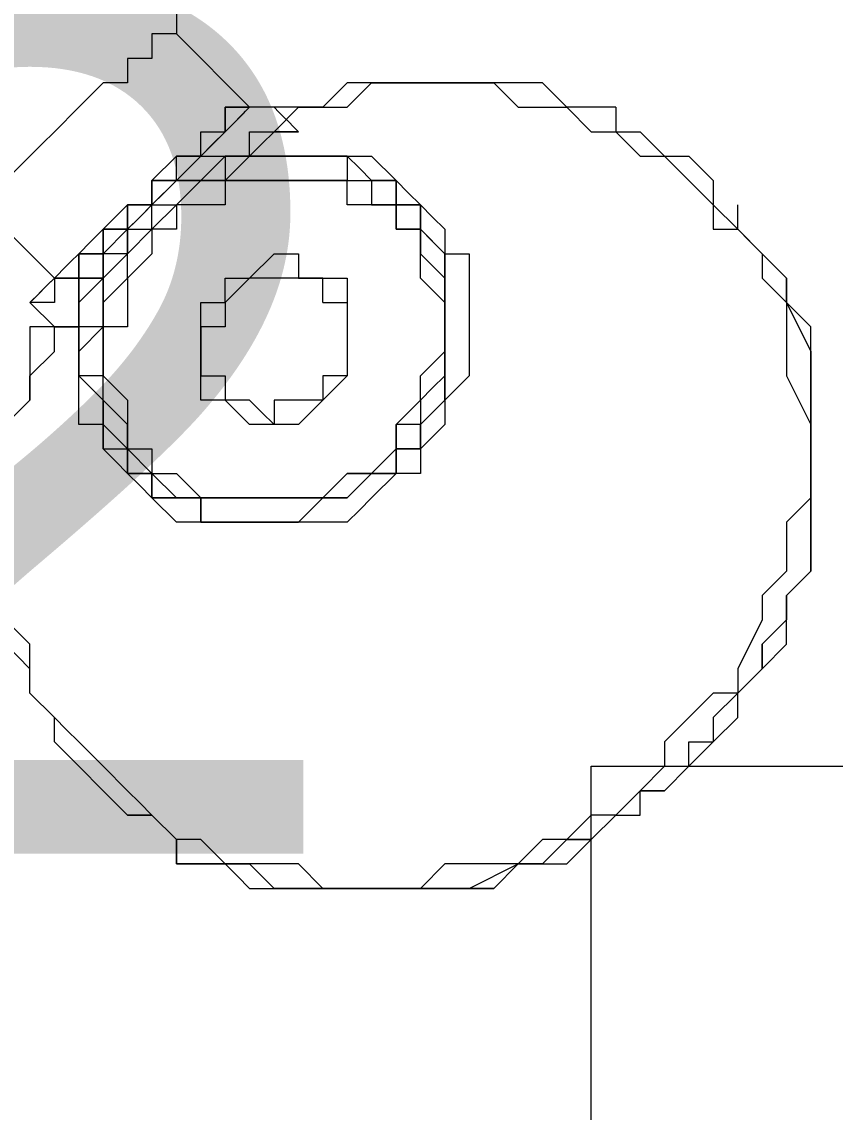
# Model space of a CAD drawing. Header units: millimetres. Extents: x 71769 to 78969, y 7991 to 11789.
# Drawn here: x 74165.11 to 74179.22, y 11259.46 to 11278.37 of the extents above; entities that cross this region are included whole.
import ezdxf

# ---------------------------------------------------------------- set-up
doc = ezdxf.new("R2010")
doc.units = ezdxf.units.MM
doc.header["$LTSCALE"] = 5
doc.header["$MEASUREMENT"] = 0
doc.linetypes.add('AUSGEZOGEN', pattern=[0])
doc.layers.add('204_180704_Marc Cain Einrichtung#Maßlinie 1_100', color=7, linetype='AUSGEZOGEN', lineweight=18)
doc.layers.add('E_BEL', color=1, linetype='CONTINUOUS')
doc.styles.add('ARIAL', font='arial.ttf')

msp = doc.modelspace()

# ---------------------------------------------------------------- linework, layer by layer
at = {"layer": '204_180704_Marc Cain Einrichtung#Maßlinie 1_100', "color": 18, "linetype": 'AUSGEZOGEN', "lineweight": 13, "true_color": 0x000000}
for p, q in [((74169.065, 11276.885), (74167.795, 11278.155)), ((74169.065, 11276.885), (74168.642, 11276.461)), ((74169.065, 11276.885), (74168.642, 11276.461)), ((74169.065, 11276.885), (74169.065, 11276.885)), ((74169.489, 11276.885), (74169.065, 11276.885)), ((74169.065, 11276.885), (74169.065, 11276.885)), ((74169.489, 11276.885), (74169.065, 11276.885)), ((74169.489, 11276.885), (74169.489, 11276.885)), ((74169.489, 11276.885), (74169.489, 11276.885)), ((74168.642, 11276.461), (74168.219, 11276.038)), ((74168.642, 11276.461), (74168.219, 11276.038)), ((74168.642, 11276.461), (74168.642, 11276.461)), ((74168.642, 11276.461), (74168.642, 11276.461)), ((74169.065, 11276.461), (74169.489, 11276.461)), ((74169.065, 11276.038), (74169.065, 11276.461)), ((74169.065, 11276.461), (74169.489, 11276.461)), ((74169.065, 11276.038), (74169.065, 11276.461)), ((74169.489, 11276.461), (74169.912, 11276.461)), ((74169.489, 11276.461), (74169.489, 11276.461)), ((74169.489, 11276.461), (74169.912, 11276.461)), ((74169.489, 11276.461), (74169.489, 11276.461)), ((74169.912, 11276.461), (74169.912, 11276.461)), ((74169.912, 11276.461), (74169.912, 11276.461)), ((74169.912, 11276.461), (74169.912, 11276.461)), ((74168.219, 11276.038), (74167.795, 11275.615)), ((74168.219, 11276.038), (74167.795, 11275.615)), ((74167.795, 11275.615), (74168.219, 11276.038)), ((74167.795, 11275.615), (74168.219, 11276.038)), ((74168.219, 11276.038), (74168.219, 11276.038)), ((74168.219, 11276.038), (74168.219, 11276.038)), ((74168.219, 11276.038), (74168.642, 11276.038)), ((74168.219, 11276.038), (74168.642, 11276.038)), ((74168.642, 11276.038), (74169.065, 11276.038)), ((74168.642, 11276.038), (74169.065, 11276.038)), ((74168.642, 11275.615), (74169.065, 11276.038)), ((74169.065, 11276.038), (74169.489, 11276.038)), ((74169.489, 11276.038), (74169.912, 11276.038)), ((74169.489, 11276.038), (74169.489, 11276.038)), ((74169.912, 11276.038), (74170.335, 11276.038)), ((74170.335, 11276.038), (74170.759, 11276.038)), ((74170.759, 11276.038), (74170.759, 11275.615)), ((74167.372, 11275.615), (74167.795, 11275.615)), ((74167.372, 11275.191), (74167.372, 11275.615)), ((74167.372, 11275.615), (74167.795, 11275.615)), ((74167.372, 11275.191), (74167.372, 11275.615)), ((74167.372, 11275.615), (74167.372, 11275.191)), ((74167.795, 11275.615), (74167.372, 11275.615)), ((74167.372, 11275.615), (74167.372, 11275.191)), ((74167.795, 11275.615), (74167.372, 11275.615)), ((74167.795, 11275.615), (74167.795, 11275.615)), ((74167.795, 11275.191), (74168.219, 11275.615)), ((74167.795, 11275.191), (74168.219, 11275.615)), ((74167.795, 11275.191), (74168.219, 11275.615)), ((74168.219, 11275.615), (74168.642, 11275.615)), ((74168.219, 11275.615), (74168.642, 11275.615)), ((74168.219, 11275.615), (74168.642, 11275.615)), ((74168.219, 11275.615), (74168.219, 11275.615)), ((74168.642, 11275.615), (74168.642, 11275.191)), ((74169.065, 11275.615), (74168.642, 11275.615)), ((74168.642, 11275.615), (74168.642, 11275.191)), ((74169.065, 11275.615), (74168.642, 11275.615)), ((74168.642, 11275.615), (74169.065, 11275.615)), ((74168.642, 11275.615), (74169.065, 11275.615)), ((74169.489, 11275.615), (74169.065, 11275.615)), ((74169.489, 11275.615), (74169.065, 11275.615)), ((74169.065, 11275.615), (74169.489, 11275.615)), ((74169.065, 11275.615), (74169.065, 11275.615)), ((74169.065, 11275.615), (74169.489, 11275.615)), ((74169.065, 11275.615), (74169.065, 11275.615)), ((74169.912, 11275.615), (74169.489, 11275.615)), ((74169.912, 11275.615), (74169.489, 11275.615)), ((74169.489, 11275.615), (74169.912, 11275.615)), ((74169.489, 11275.615), (74169.912, 11275.615)), ((74169.912, 11275.615), (74169.912, 11275.615)), ((74170.335, 11275.615), (74169.912, 11275.615)), ((74169.912, 11275.615), (74169.912, 11275.615)), ((74170.335, 11275.615), (74169.912, 11275.615)), ((74169.912, 11275.615), (74170.335, 11275.615)), ((74169.912, 11275.615), (74170.335, 11275.615)), ((74170.759, 11275.615), (74170.335, 11275.615)), ((74170.759, 11275.615), (74170.335, 11275.615)), ((74170.335, 11275.615), (74170.759, 11275.615)), ((74170.335, 11275.615), (74170.335, 11275.615)), ((74170.335, 11275.615), (74170.759, 11275.615)), ((74170.335, 11275.615), (74170.335, 11275.615)), ((74170.759, 11275.191), (74170.759, 11275.615)), ((74170.759, 11275.191), (74170.759, 11275.615)), ((74170.759, 11275.615), (74171.182, 11275.615)), ((74170.759, 11275.615), (74171.182, 11275.615)), ((74170.759, 11275.615), (74171.182, 11275.615)), ((74171.182, 11275.615), (74171.182, 11275.191)), ((74171.182, 11275.615), (74171.182, 11275.191)), ((74171.182, 11275.615), (74171.605, 11275.615)), ((74171.605, 11275.615), (74171.605, 11275.191)), ((74164.409, 11275.191), (74165.679, 11273.921)), ((74166.949, 11275.191), (74167.372, 11275.191)), ((74166.949, 11274.768), (74166.949, 11275.191)), ((74166.949, 11275.191), (74167.372, 11275.191)), ((74166.949, 11274.768), (74166.949, 11275.191)), ((74166.949, 11275.191), (74166.949, 11274.768)), ((74167.372, 11275.191), (74166.949, 11275.191)), ((74166.949, 11275.191), (74166.949, 11274.768)), ((74167.372, 11275.191), (74166.949, 11275.191)), ((74167.372, 11274.768), (74167.795, 11275.191)), ((74167.372, 11274.768), (74167.795, 11275.191)), ((74167.372, 11275.191), (74167.795, 11275.191)), ((74167.372, 11274.768), (74167.372, 11275.191)), ((74167.795, 11275.191), (74167.795, 11274.768)), ((74168.219, 11275.191), (74167.795, 11275.191)), ((74167.795, 11275.191), (74167.795, 11274.768)), ((74168.219, 11275.191), (74167.795, 11275.191)), ((74167.795, 11275.191), (74167.795, 11275.191)), ((74167.795, 11275.191), (74167.795, 11275.191)), ((74168.642, 11275.191), (74168.219, 11275.191)), ((74168.642, 11275.191), (74168.219, 11275.191)), ((74171.182, 11275.191), (74170.759, 11275.191)), ((74171.182, 11275.191), (74170.759, 11275.191)), ((74171.605, 11275.191), (74171.182, 11275.191)), ((74171.605, 11275.191), (74171.182, 11275.191)), ((74171.182, 11275.191), (74171.605, 11275.191)), ((74171.182, 11275.191), (74171.605, 11275.191)), ((74171.605, 11274.768), (74171.605, 11275.191)), ((74171.605, 11274.768), (74171.605, 11275.191)), ((74171.605, 11275.191), (74171.605, 11274.768)), ((74171.605, 11275.191), (74171.605, 11274.768)), ((74171.605, 11275.191), (74172.029, 11275.191)), ((74172.029, 11275.191), (74172.029, 11274.768)), ((74166.525, 11274.768), (74166.525, 11274.345)), ((74166.949, 11274.768), (74166.525, 11274.768)), ((74166.525, 11274.768), (74166.525, 11274.345)), ((74166.949, 11274.768), (74166.525, 11274.768)), ((74166.525, 11274.345), (74166.949, 11274.768)), ((74166.525, 11274.345), (74166.949, 11274.768)), ((74166.949, 11274.768), (74166.949, 11274.768)), ((74166.949, 11274.345), (74167.372, 11274.768)), ((74166.949, 11274.345), (74167.372, 11274.768)), ((74166.949, 11274.768), (74167.372, 11274.768)), ((74166.949, 11274.345), (74166.949, 11274.768)), ((74167.372, 11274.768), (74167.372, 11274.345)), ((74167.795, 11274.768), (74167.372, 11274.768)), ((74167.372, 11274.768), (74167.372, 11274.345)), ((74167.795, 11274.768), (74167.372, 11274.768)), ((74167.372, 11274.768), (74167.372, 11274.768)), ((74167.372, 11274.768), (74167.372, 11274.768)), ((74172.029, 11274.768), (74171.605, 11274.768)), ((74172.029, 11274.768), (74171.605, 11274.768)), ((74171.605, 11274.768), (74172.029, 11274.768)), ((74171.605, 11274.768), (74172.029, 11274.768)), ((74172.029, 11274.345), (74172.029, 11274.768)), ((74172.029, 11274.345), (74172.029, 11274.768)), ((74172.029, 11274.768), (74172.029, 11274.345)), ((74172.029, 11274.768), (74172.029, 11274.345)), ((74172.029, 11274.768), (74172.452, 11274.345)), ((74166.102, 11274.345), (74166.102, 11273.921)), ((74166.525, 11274.345), (74166.102, 11274.345)), ((74166.102, 11274.345), (74166.102, 11273.921)), ((74166.525, 11274.345), (74166.102, 11274.345)), ((74166.525, 11273.921), (74166.525, 11274.345)), ((74166.525, 11273.921), (74166.525, 11274.345)), ((74166.525, 11273.921), (74166.949, 11274.345)), ((74167.372, 11274.345), (74166.949, 11273.921)), ((74167.372, 11274.345), (74166.949, 11273.921)), ((74166.949, 11273.921), (74166.949, 11274.345)), ((74166.949, 11273.921), (74166.949, 11274.345)), ((74169.065, 11273.921), (74169.489, 11274.345)), ((74169.065, 11273.921), (74169.489, 11274.345)), ((74169.489, 11274.345), (74169.912, 11274.345)), ((74169.489, 11274.345), (74169.489, 11274.345)), ((74169.489, 11274.345), (74169.912, 11274.345)), ((74169.489, 11274.345), (74169.489, 11274.345)), ((74169.912, 11274.345), (74169.912, 11273.921)), ((74169.912, 11274.345), (74169.912, 11273.921)), ((74172.029, 11273.921), (74172.029, 11274.345)), ((74172.029, 11273.921), (74172.029, 11274.345)), ((74172.029, 11274.345), (74172.452, 11273.921)), ((74172.029, 11274.345), (74172.029, 11274.345)), ((74172.029, 11274.345), (74172.452, 11273.921)), ((74172.029, 11274.345), (74172.029, 11274.345)), ((74172.452, 11274.345), (74172.452, 11273.921)), ((74172.452, 11274.345), (74172.452, 11274.345)), ((74165.679, 11273.921), (74165.679, 11273.498)), ((74165.679, 11273.921), (74165.679, 11273.921)), ((74166.102, 11273.921), (74165.679, 11273.921)), ((74165.679, 11273.921), (74165.679, 11273.498)), ((74165.679, 11273.921), (74165.679, 11273.921)), ((74166.102, 11273.921), (74165.679, 11273.921)), ((74166.102, 11273.921), (74166.525, 11273.921)), ((74166.102, 11273.921), (74166.102, 11273.921)), ((74166.102, 11273.498), (74166.102, 11273.921)), ((74166.102, 11273.921), (74166.525, 11273.921)), ((74166.102, 11273.921), (74166.102, 11273.921)), ((74166.102, 11273.498), (74166.102, 11273.921)), ((74166.525, 11273.498), (74166.949, 11273.921)), ((74166.525, 11273.498), (74166.949, 11273.921)), ((74166.525, 11273.921), (74166.525, 11273.921)), ((74166.525, 11273.498), (74166.525, 11273.921)), ((74166.949, 11273.921), (74166.949, 11273.498)), ((74166.949, 11273.921), (74166.949, 11273.921)), ((74166.949, 11273.921), (74166.949, 11273.498)), ((74166.949, 11273.921), (74166.949, 11273.921)), ((74166.949, 11273.921), (74166.949, 11273.921)), ((74166.949, 11273.921), (74166.949, 11273.921)), ((74168.642, 11273.498), (74168.642, 11273.921)), ((74168.642, 11273.921), (74169.065, 11273.921)), ((74168.642, 11273.921), (74168.642, 11273.921)), ((74168.642, 11273.498), (74168.642, 11273.921)), ((74168.642, 11273.921), (74169.065, 11273.921)), ((74168.642, 11273.921), (74168.642, 11273.921)), ((74169.065, 11273.921), (74169.065, 11273.921)), ((74169.065, 11273.921), (74169.065, 11273.921)), ((74169.912, 11273.921), (74170.335, 11273.921)), ((74169.912, 11273.921), (74170.335, 11273.921)), ((74170.335, 11273.921), (74170.759, 11273.921)), ((74170.335, 11273.921), (74170.335, 11273.921)), ((74170.335, 11273.921), (74170.759, 11273.921)), ((74170.335, 11273.921), (74170.335, 11273.921)), ((74170.759, 11273.921), (74170.759, 11273.498)), ((74170.759, 11273.921), (74170.759, 11273.498)), ((74172.029, 11273.921), (74172.029, 11273.921)), ((74172.452, 11273.498), (74172.029, 11273.921)), ((74172.029, 11273.921), (74172.029, 11273.921)), ((74172.452, 11273.498), (74172.029, 11273.921)), ((74172.452, 11273.921), (74172.452, 11273.498)), ((74172.452, 11273.921), (74172.452, 11273.498)), ((74172.452, 11273.921), (74172.452, 11273.498)), ((74165.256, 11273.498), (74165.679, 11273.075)), ((74165.256, 11273.498), (74165.256, 11273.498)), ((74165.256, 11273.498), (74165.256, 11273.498)), ((74165.679, 11273.498), (74165.256, 11273.498)), ((74165.256, 11273.498), (74165.256, 11273.498)), ((74165.679, 11273.498), (74165.256, 11273.498)), ((74165.679, 11273.498), (74165.679, 11273.498)), ((74165.679, 11273.498), (74165.679, 11273.498)), ((74166.102, 11273.498), (74166.102, 11273.498)), ((74166.102, 11273.075), (74166.102, 11273.498)), ((74166.102, 11273.498), (74166.102, 11273.498)), ((74166.102, 11273.075), (74166.102, 11273.498)), ((74166.525, 11273.075), (74166.525, 11273.498)), ((74166.525, 11273.075), (74166.525, 11273.498)), ((74166.525, 11273.075), (74166.525, 11273.498)), ((74166.949, 11273.498), (74166.949, 11273.075)), ((74166.949, 11273.498), (74166.949, 11273.075)), ((74168.219, 11273.498), (74168.642, 11273.498)), ((74168.219, 11273.075), (74168.219, 11273.498)), ((74168.219, 11273.498), (74168.642, 11273.498)), ((74168.219, 11273.075), (74168.219, 11273.498)), ((74170.759, 11273.498), (74170.759, 11273.075)), ((74170.759, 11273.498), (74170.759, 11273.498)), ((74170.759, 11273.498), (74170.759, 11273.075)), ((74170.759, 11273.498), (74170.759, 11273.498)), ((74172.452, 11273.075), (74172.452, 11273.498)), ((74172.452, 11273.075), (74172.452, 11273.498)), ((74172.452, 11273.498), (74172.452, 11273.075)), ((74172.452, 11273.498), (74172.452, 11273.498)), ((74172.452, 11273.498), (74172.452, 11273.075)), ((74172.452, 11273.498), (74172.452, 11273.498)), ((74172.452, 11273.498), (74172.452, 11273.075)), ((74172.452, 11273.498), (74172.452, 11273.498)), ((74165.679, 11273.075), (74165.679, 11273.075)), ((74165.679, 11273.075), (74166.102, 11273.075)), ((74165.679, 11273.075), (74165.679, 11273.075)), ((74165.679, 11273.075), (74166.102, 11273.075)), ((74165.679, 11273.075), (74165.679, 11273.075)), ((74165.679, 11273.075), (74165.679, 11273.075)), ((74166.102, 11272.651), (74166.525, 11273.075)), ((74166.525, 11273.075), (74166.525, 11272.651)), ((74166.949, 11273.075), (74166.525, 11273.075)), ((74166.525, 11273.075), (74166.525, 11272.651)), ((74166.949, 11273.075), (74166.525, 11273.075)), ((74166.525, 11272.651), (74166.525, 11273.075)), ((74166.525, 11272.651), (74166.525, 11273.075)), ((74168.219, 11273.075), (74168.219, 11273.075)), ((74168.219, 11272.651), (74168.219, 11273.075)), ((74168.219, 11273.075), (74168.219, 11273.075)), ((74168.219, 11272.651), (74168.219, 11273.075)), ((74170.759, 11273.075), (74170.759, 11272.651)), ((74170.759, 11273.075), (74170.759, 11273.075)), ((74170.759, 11273.075), (74170.759, 11272.651)), ((74170.759, 11273.075), (74170.759, 11273.075)), ((74172.452, 11273.075), (74172.452, 11273.075)), ((74172.452, 11272.651), (74172.452, 11273.075)), ((74172.452, 11273.075), (74172.452, 11273.075)), ((74172.452, 11272.651), (74172.452, 11273.075)), ((74172.452, 11273.075), (74172.452, 11272.651)), ((74172.452, 11273.075), (74172.452, 11272.651)), ((74172.452, 11273.075), (74172.452, 11272.651)), ((74178.802, 11272.651), (74178.802, 11273.075)), ((74178.802, 11272.651), (74178.802, 11273.075)), ((74166.102, 11272.228), (74166.102, 11272.651)), ((74166.525, 11272.651), (74166.525, 11272.228)), ((74166.525, 11272.651), (74166.525, 11272.228)), ((74166.525, 11272.651), (74166.525, 11272.651)), ((74166.525, 11272.228), (74166.525, 11272.651)), ((74166.525, 11272.651), (74166.525, 11272.651)), ((74166.525, 11272.228), (74166.525, 11272.651)), ((74168.219, 11272.651), (74168.219, 11272.651)), ((74168.219, 11272.228), (74168.219, 11272.651)), ((74168.219, 11272.651), (74168.219, 11272.651)), ((74168.219, 11272.228), (74168.219, 11272.651)), ((74170.759, 11272.651), (74170.759, 11272.228)), ((74170.759, 11272.651), (74170.759, 11272.651)), ((74170.759, 11272.651), (74170.759, 11272.228)), ((74170.759, 11272.651), (74170.759, 11272.651)), ((74172.029, 11272.228), (74172.452, 11272.651)), ((74172.029, 11272.228), (74172.452, 11272.651)), ((74172.452, 11272.651), (74172.452, 11272.651)), ((74172.452, 11272.651), (74172.452, 11272.651)), ((74172.452, 11272.651), (74172.452, 11272.228)), ((74178.802, 11272.228), (74178.802, 11272.651)), ((74178.802, 11272.228), (74178.802, 11272.651)), ((74178.802, 11272.651), (74178.802, 11272.228)), ((74178.802, 11272.651), (74178.802, 11272.228)), ((74166.525, 11272.228), (74166.102, 11272.228)), ((74166.525, 11272.228), (74166.949, 11271.805)), ((74166.525, 11272.228), (74166.949, 11271.805)), ((74166.525, 11271.805), (74166.525, 11272.228)), ((74166.525, 11271.805), (74166.525, 11272.228)), ((74166.525, 11271.805), (74166.525, 11272.228)), ((74168.219, 11272.228), (74168.219, 11272.228)), ((74168.219, 11271.805), (74168.219, 11272.228)), ((74168.219, 11272.228), (74168.219, 11272.228)), ((74168.219, 11271.805), (74168.219, 11272.228)), ((74170.759, 11272.228), (74170.335, 11271.805)), ((74170.759, 11272.228), (74170.335, 11271.805)), ((74170.759, 11272.228), (74170.759, 11272.228)), ((74170.759, 11272.228), (74170.759, 11272.228)), ((74172.029, 11271.805), (74172.029, 11272.228)), ((74172.029, 11271.805), (74172.029, 11272.228)), ((74172.452, 11272.228), (74172.452, 11271.805)), ((74172.452, 11272.228), (74172.452, 11272.228)), ((74178.802, 11271.805), (74178.802, 11272.228)), ((74178.802, 11271.805), (74178.802, 11272.228)), ((74178.802, 11272.228), (74178.802, 11271.805)), ((74178.802, 11272.228), (74178.802, 11271.805)), ((74166.525, 11271.805), (74166.525, 11271.805)), ((74166.949, 11271.382), (74166.525, 11271.805)), ((74166.525, 11271.805), (74166.525, 11271.805)), ((74166.949, 11271.382), (74166.525, 11271.805)), ((74166.525, 11271.382), (74166.525, 11271.805)), ((74166.949, 11271.805), (74166.949, 11271.382)), ((74166.949, 11271.805), (74166.949, 11271.805)), ((74166.949, 11271.805), (74166.949, 11271.382)), ((74166.949, 11271.805), (74166.949, 11271.805)), ((74168.642, 11271.805), (74168.219, 11271.805)), ((74168.642, 11271.805), (74168.219, 11271.805)), ((74168.642, 11271.805), (74168.642, 11271.805)), ((74169.065, 11271.382), (74168.642, 11271.805)), ((74168.642, 11271.805), (74168.642, 11271.805)), ((74169.065, 11271.382), (74168.642, 11271.805)), ((74170.335, 11271.805), (74169.912, 11271.382)), ((74170.335, 11271.805), (74169.912, 11271.382)), ((74170.335, 11271.805), (74170.335, 11271.805)), ((74170.335, 11271.805), (74170.335, 11271.805)), ((74171.605, 11271.382), (74172.029, 11271.805)), ((74171.605, 11271.382), (74172.029, 11271.805)), ((74172.029, 11271.805), (74172.029, 11271.805)), ((74172.029, 11271.805), (74172.029, 11271.805)), ((74172.452, 11271.805), (74172.029, 11271.382)), ((74178.802, 11271.382), (74178.802, 11271.805)), ((74178.802, 11271.382), (74178.802, 11271.805)), ((74178.802, 11271.805), (74178.802, 11271.382)), ((74178.802, 11271.805), (74178.802, 11271.382)), ((74166.525, 11271.382), (74166.525, 11271.382)), ((74166.949, 11271.382), (74166.949, 11270.958)), ((74166.949, 11271.382), (74166.949, 11270.958)), ((74166.949, 11270.958), (74166.949, 11271.382)), ((74166.949, 11270.958), (74166.949, 11271.382)), ((74169.065, 11271.382), (74169.065, 11271.382)), ((74169.489, 11271.382), (74169.065, 11271.382)), ((74169.065, 11271.382), (74169.065, 11271.382)), ((74169.489, 11271.382), (74169.065, 11271.382)), ((74169.489, 11271.382), (74169.489, 11271.382)), ((74169.912, 11271.382), (74169.489, 11271.382)), ((74169.489, 11271.382), (74169.489, 11271.382)), ((74169.912, 11271.382), (74169.489, 11271.382)), ((74169.912, 11271.382), (74169.912, 11271.382)), ((74169.912, 11271.382), (74169.912, 11271.382)), ((74171.605, 11271.382), (74171.605, 11271.382)), ((74171.605, 11270.958), (74171.605, 11271.382)), ((74171.605, 11271.382), (74171.605, 11271.382)), ((74171.605, 11270.958), (74171.605, 11271.382)), ((74172.029, 11271.382), (74172.029, 11270.958)), ((74178.802, 11270.958), (74178.802, 11271.382)), ((74178.802, 11270.958), (74178.802, 11271.382)), ((74178.802, 11271.382), (74178.802, 11270.958)), ((74178.802, 11271.382), (74178.802, 11270.958)), ((74166.949, 11270.958), (74167.372, 11270.958)), ((74166.949, 11270.958), (74167.372, 11270.958)), ((74166.949, 11270.958), (74166.949, 11270.958)), ((74167.372, 11270.535), (74166.949, 11270.958)), ((74166.949, 11270.958), (74166.949, 11270.958)), ((74167.372, 11270.535), (74166.949, 11270.958)), ((74167.372, 11270.958), (74167.372, 11270.535)), ((74167.372, 11270.958), (74167.372, 11270.535)), ((74171.182, 11270.535), (74171.605, 11270.958)), ((74171.182, 11270.535), (74171.605, 11270.958)), ((74171.605, 11270.958), (74171.605, 11270.535)), ((74172.029, 11270.958), (74171.605, 11270.958)), ((74178.802, 11270.535), (74178.802, 11270.958)), ((74178.802, 11270.535), (74178.802, 11270.958)), ((74178.802, 11270.958), (74178.802, 11270.535)), ((74178.802, 11270.958), (74178.802, 11270.535)), ((74167.372, 11270.535), (74167.795, 11270.535)), ((74167.372, 11270.535), (74167.795, 11270.535)), ((74167.372, 11270.535), (74167.372, 11270.535)), ((74167.795, 11270.112), (74167.372, 11270.535)), ((74167.372, 11270.535), (74167.372, 11270.535)), ((74167.795, 11270.112), (74167.372, 11270.535)), ((74167.795, 11270.535), (74168.219, 11270.112)), ((74167.795, 11270.535), (74167.795, 11270.535)), ((74167.795, 11270.535), (74168.219, 11270.112)), ((74167.795, 11270.535), (74167.795, 11270.535)), ((74170.335, 11270.112), (74170.759, 11270.535)), ((74170.335, 11270.112), (74170.759, 11270.535)), ((74170.759, 11270.535), (74171.182, 11270.535)), ((74170.759, 11270.535), (74170.759, 11270.535)), ((74170.759, 11270.535), (74171.182, 11270.535)), ((74170.759, 11270.535), (74170.759, 11270.535)), ((74178.802, 11270.112), (74178.802, 11270.535)), ((74178.802, 11270.112), (74178.802, 11270.535)), ((74178.802, 11270.535), (74178.802, 11270.112)), ((74178.802, 11270.535), (74178.802, 11270.112)), ((74168.219, 11270.112), (74167.795, 11270.112)), ((74168.219, 11270.112), (74167.795, 11270.112)), ((74168.219, 11270.112), (74168.642, 11270.112)), ((74168.219, 11270.112), (74168.642, 11270.112)), ((74168.219, 11270.112), (74168.219, 11270.112)), ((74168.642, 11270.112), (74168.219, 11270.112)), ((74168.219, 11270.112), (74168.219, 11270.112)), ((74168.642, 11270.112), (74168.219, 11270.112)), ((74168.642, 11270.112), (74169.065, 11270.112)), ((74168.642, 11270.112), (74168.642, 11270.112)), ((74168.642, 11270.112), (74169.065, 11270.112)), ((74168.642, 11270.112), (74168.642, 11270.112)), ((74169.065, 11270.112), (74168.642, 11270.112)), ((74169.065, 11270.112), (74168.642, 11270.112)), ((74169.065, 11270.112), (74169.489, 11270.112)), ((74169.065, 11270.112), (74169.489, 11270.112)), ((74169.489, 11270.112), (74169.065, 11270.112)), ((74169.489, 11270.112), (74169.065, 11270.112)), ((74169.489, 11270.112), (74169.912, 11270.112)), ((74169.489, 11270.112), (74169.912, 11270.112)), ((74169.489, 11270.112), (74169.489, 11270.112)), ((74169.489, 11270.112), (74169.489, 11270.112)), ((74169.912, 11270.112), (74170.335, 11270.112)), ((74169.912, 11270.112), (74169.912, 11270.112)), ((74169.912, 11270.112), (74170.335, 11270.112)), ((74169.912, 11270.112), (74169.912, 11270.112)), ((74178.802, 11269.688), (74178.802, 11270.112)), ((74178.802, 11269.688), (74178.802, 11270.112)), ((74178.802, 11270.112), (74178.802, 11269.688)), ((74178.802, 11270.112), (74178.802, 11269.688)), ((74178.802, 11268.842), (74178.802, 11269.688)), ((74178.802, 11268.842), (74178.802, 11269.688)), ((74178.802, 11269.688), (74178.802, 11268.842)), ((74178.802, 11269.688), (74178.802, 11268.842)), ((74178.378, 11268.418), (74178.802, 11268.842)), ((74178.378, 11268.418), (74178.802, 11268.842)), ((74178.802, 11268.842), (74178.378, 11268.418)), ((74178.802, 11268.842), (74178.378, 11268.418)), ((74178.378, 11267.995), (74178.378, 11268.418)), ((74178.378, 11267.995), (74178.378, 11268.418)), ((74178.378, 11268.418), (74178.378, 11267.995)), ((74178.378, 11268.418), (74178.378, 11267.995)), ((74177.955, 11267.572), (74178.378, 11267.995)), ((74177.955, 11267.572), (74178.378, 11267.995)), ((74178.378, 11267.995), (74177.955, 11267.572)), ((74178.378, 11267.995), (74177.955, 11267.572)), ((74177.955, 11267.148), (74177.955, 11267.572)), ((74177.955, 11267.148), (74177.955, 11267.572)), ((74177.955, 11267.572), (74177.955, 11267.148)), ((74177.955, 11267.572), (74177.955, 11267.148)), ((74177.532, 11266.725), (74177.955, 11267.148)), ((74177.532, 11266.725), (74177.955, 11267.148)), ((74177.955, 11267.148), (74177.532, 11266.725)), ((74177.955, 11267.148), (74177.532, 11266.725)), ((74177.532, 11266.725), (74177.108, 11266.302)), ((74177.532, 11266.725), (74177.108, 11266.302)), ((74177.532, 11266.302), (74177.532, 11266.725)), ((74177.532, 11266.302), (74177.532, 11266.725)), ((74177.108, 11265.878), (74177.532, 11266.302)), ((74177.108, 11265.878), (74177.532, 11266.302)), ((74177.108, 11266.302), (74177.108, 11265.878)), ((74177.108, 11266.302), (74177.108, 11265.878)), ((74176.685, 11265.455), (74177.108, 11265.878)), ((74176.685, 11265.455), (74177.108, 11265.878)), ((74177.108, 11265.878), (74176.685, 11265.455)), ((74177.108, 11265.878), (74176.685, 11265.455)), ((74176.262, 11265.032), (74176.685, 11265.455)), ((74176.685, 11265.455), (74176.262, 11265.032)), ((74175.415, 11264.608), (74175.838, 11265.032)), ((74175.415, 11264.608), (74175.838, 11265.032)), ((74175.838, 11265.032), (74175.415, 11264.608)), ((74175.838, 11265.032), (74175.415, 11264.608)), ((74175.838, 11265.032), (74176.262, 11265.032)), ((74175.838, 11265.032), (74176.262, 11265.032)), ((74176.262, 11265.032), (74175.838, 11265.032)), ((74176.262, 11265.032), (74175.838, 11265.032)), ((74174.992, 11264.185), (74175.415, 11264.608)), ((74174.992, 11264.185), (74175.415, 11264.608)), ((74175.415, 11264.608), (74174.992, 11264.185)), ((74175.415, 11264.608), (74174.992, 11264.185)), ((74174.145, 11263.762), (74174.568, 11264.185)), ((74174.145, 11263.762), (74174.568, 11264.185)), ((74174.568, 11264.185), (74174.145, 11263.762)), ((74174.568, 11264.185), (74174.145, 11263.762)), ((74174.568, 11264.185), (74174.992, 11264.185)), ((74174.568, 11264.185), (74174.992, 11264.185)), ((74174.992, 11264.185), (74174.568, 11264.185)), ((74174.992, 11264.185), (74174.568, 11264.185)), ((74168.219, 11263.762), (74169.065, 11263.762)), ((74168.219, 11263.762), (74169.065, 11263.762)), ((74168.219, 11263.762), (74168.219, 11263.762)), ((74169.065, 11263.762), (74168.219, 11263.762)), ((74168.219, 11263.762), (74168.219, 11263.762)), ((74169.065, 11263.762), (74168.219, 11263.762)), ((74169.065, 11263.762), (74169.489, 11263.339)), ((74169.065, 11263.762), (74169.489, 11263.339)), ((74169.489, 11263.339), (74169.065, 11263.762)), ((74169.489, 11263.339), (74169.065, 11263.762)), ((74173.299, 11263.339), (74173.722, 11263.762)), ((74173.299, 11263.339), (74173.722, 11263.762)), ((74173.722, 11263.762), (74173.299, 11263.339)), ((74173.722, 11263.762), (74173.299, 11263.339)), ((74173.722, 11263.762), (74174.145, 11263.762)), ((74173.722, 11263.762), (74174.145, 11263.762)), ((74174.145, 11263.762), (74173.722, 11263.762)), ((74174.145, 11263.762), (74173.722, 11263.762)), ((74169.489, 11263.339), (74169.912, 11263.339)), ((74169.489, 11263.339), (74169.912, 11263.339)), ((74169.912, 11263.339), (74169.489, 11263.339)), ((74169.912, 11263.339), (74169.489, 11263.339)), ((74169.912, 11263.339), (74170.335, 11263.339)), ((74169.912, 11263.339), (74170.335, 11263.339)), ((74170.335, 11263.339), (74169.912, 11263.339)), ((74170.335, 11263.339), (74169.912, 11263.339)), ((74170.335, 11263.339), (74170.759, 11263.339)), ((74170.335, 11263.339), (74170.759, 11263.339)), ((74170.759, 11263.339), (74170.335, 11263.339)), ((74170.759, 11263.339), (74170.335, 11263.339)), ((74170.759, 11263.339), (74171.182, 11263.339)), ((74170.759, 11263.339), (74171.182, 11263.339)), ((74171.182, 11263.339), (74170.759, 11263.339)), ((74171.182, 11263.339), (74170.759, 11263.339)), ((74171.182, 11263.339), (74171.605, 11263.339)), ((74171.182, 11263.339), (74171.605, 11263.339)), ((74171.605, 11263.339), (74171.182, 11263.339)), ((74171.605, 11263.339), (74171.182, 11263.339)), ((74171.605, 11263.339), (74172.029, 11263.339)), ((74172.029, 11263.339), (74171.605, 11263.339)), ((74172.029, 11263.339), (74172.875, 11263.339)), ((74172.029, 11263.339), (74172.875, 11263.339)), ((74172.875, 11263.339), (74172.029, 11263.339)), ((74172.875, 11263.339), (74172.029, 11263.339)), ((74172.875, 11263.339), (74173.299, 11263.339)), ((74172.875, 11263.339), (74173.299, 11263.339)), ((74173.299, 11263.339), (74172.875, 11263.339)), ((74173.299, 11263.339), (74172.875, 11263.339))]:
    msp.add_line(p, q, dxfattribs=at)
for points in [[(74167.795, 11278.578), (74167.795, 11278.366), (74167.795, 11278.155), (74167.69, 11278.155), (74167.584, 11278.155), (74167.372, 11278.155), (74167.372, 11277.943), (74167.372, 11277.731), (74166.949, 11277.731), (74166.949, 11277.308), (74166.525, 11277.308), (74166.314, 11277.096), (74166.208, 11276.99), (74166.102, 11276.885)], [(74167.795, 11278.578), (74167.795, 11278.366), (74167.795, 11278.155), (74167.69, 11278.155), (74167.584, 11278.155), (74167.372, 11278.155), (74167.372, 11277.943), (74167.372, 11277.731), (74166.949, 11277.731), (74166.949, 11277.308), (74166.525, 11277.308), (74166.314, 11277.096), (74166.208, 11276.99), (74166.102, 11276.885)], [(74175.415, 11276.885), (74174.992, 11276.885), (74174.568, 11276.885), (74174.145, 11277.308), (74173.722, 11277.308), (74173.299, 11277.308), (74172.875, 11277.308), (74172.452, 11277.308), (74172.029, 11277.308), (74171.182, 11277.308), (74170.759, 11277.308), (74170.335, 11276.885), (74169.912, 11276.885), (74169.489, 11276.885)], [(74175.415, 11276.885), (74174.992, 11276.885), (74174.568, 11276.885), (74174.145, 11277.308), (74173.722, 11277.308), (74173.299, 11277.308), (74172.875, 11277.308), (74172.452, 11277.308), (74172.029, 11277.308), (74171.182, 11277.308), (74170.759, 11277.308), (74170.335, 11276.885), (74169.912, 11276.885), (74169.489, 11276.885)], [(74169.489, 11276.461), (74169.912, 11276.885), (74170.335, 11276.885), (74170.759, 11276.885), (74171.182, 11277.308), (74172.029, 11277.308), (74172.452, 11277.308), (74172.875, 11277.308), (74173.299, 11277.308), (74173.722, 11276.885), (74174.145, 11276.885), (74174.568, 11276.885), (74174.992, 11276.461), (74175.415, 11276.461), (74175.838, 11276.038), (74176.262, 11276.038), (74176.685, 11275.615), (74177.108, 11275.191), (74177.108, 11274.768), (74177.532, 11274.768), (74177.955, 11274.345), (74177.955, 11273.921), (74178.378, 11273.498), (74178.378, 11273.075), (74178.378, 11272.651), (74178.378, 11272.228), (74178.802, 11271.382), (74178.802, 11270.958), (74178.802, 11270.535), (74178.802, 11270.112), (74178.378, 11269.688), (74178.378, 11269.265), (74178.378, 11268.842), (74177.955, 11268.418), (74177.955, 11267.995), (74177.532, 11267.148), (74177.532, 11266.725), (74177.108, 11266.725), (74176.685, 11266.302), (74176.262, 11265.878), (74176.262, 11265.455)], [(74169.489, 11276.461), (74169.912, 11276.885), (74170.335, 11276.885), (74170.759, 11276.885), (74171.182, 11277.308), (74172.029, 11277.308), (74172.452, 11277.308), (74172.875, 11277.308), (74173.299, 11277.308), (74173.722, 11276.885), (74174.145, 11276.885), (74174.568, 11276.885), (74174.992, 11276.461), (74175.415, 11276.461), (74175.838, 11276.038), (74176.262, 11276.038), (74176.685, 11275.615), (74177.108, 11275.191), (74177.108, 11274.768), (74177.532, 11274.768), (74177.955, 11274.345), (74177.955, 11273.921), (74178.378, 11273.498), (74178.378, 11273.075), (74178.378, 11272.651), (74178.378, 11272.228), (74178.802, 11271.382), (74178.802, 11270.958), (74178.802, 11270.535), (74178.802, 11270.112), (74178.378, 11269.688), (74178.378, 11269.265), (74178.378, 11268.842), (74177.955, 11268.418), (74177.955, 11267.995), (74177.532, 11267.148), (74177.532, 11266.725), (74177.108, 11266.725), (74176.685, 11266.302), (74176.262, 11265.878), (74176.262, 11265.455)], [(74166.102, 11276.885), (74165.679, 11276.461), (74165.467, 11276.25), (74165.256, 11276.038), (74165.044, 11275.826), (74164.832, 11275.615), (74164.691, 11275.615), (74164.55, 11275.615), (74164.409, 11275.615), (74164.409, 11275.191), (74164.268, 11275.191), (74164.127, 11275.191), (74164.056, 11275.191), (74163.986, 11275.191)], [(74166.102, 11276.885), (74165.679, 11276.461), (74165.467, 11276.25), (74165.256, 11276.038), (74165.044, 11275.826), (74164.832, 11275.615), (74164.691, 11275.615), (74164.55, 11275.615), (74164.409, 11275.615), (74164.409, 11275.191), (74164.268, 11275.191), (74164.127, 11275.191), (74164.056, 11275.191), (74163.986, 11275.191)], [(74167.372, 11275.191), (74167.372, 11275.615), (74167.795, 11275.615), (74167.795, 11276.038), (74168.219, 11276.038), (74168.219, 11276.25), (74168.219, 11276.461), (74168.642, 11276.461), (74168.642, 11276.602), (74168.642, 11276.744), (74168.642, 11276.885), (74168.854, 11276.885), (74169.065, 11276.885)], [(74167.372, 11275.191), (74167.372, 11275.615), (74167.795, 11275.615), (74167.795, 11276.038), (74168.219, 11276.038), (74168.219, 11276.25), (74168.219, 11276.461), (74168.642, 11276.461), (74168.642, 11276.602), (74168.642, 11276.744), (74168.642, 11276.885), (74168.854, 11276.885), (74169.065, 11276.885)], [(74167.795, 11275.615), (74168.219, 11276.038), (74168.219, 11276.25), (74168.219, 11276.461), (74168.642, 11276.461), (74168.854, 11276.673), (74168.889, 11276.708), (74168.924, 11276.744), (74168.96, 11276.779), (74168.995, 11276.814), (74169.03, 11276.849), (74169.065, 11276.885)], [(74167.795, 11275.615), (74168.219, 11276.038), (74168.219, 11276.25), (74168.219, 11276.461), (74168.642, 11276.461), (74168.854, 11276.673), (74169.065, 11276.885), (74169.042, 11276.885), (74169.018, 11276.885), (74168.971, 11276.885), (74168.924, 11276.885), (74168.877, 11276.885), (74168.83, 11276.885), (74168.783, 11276.885), (74168.736, 11276.885), (74168.689, 11276.885), (74168.642, 11276.885), (74168.642, 11276.461), (74168.43, 11276.25), (74168.219, 11276.038), (74168.007, 11276.038), (74167.795, 11276.038)], [(74169.065, 11276.885), (74168.981, 11276.885), (74168.896, 11276.885), (74168.811, 11276.885), (74168.727, 11276.885), (74168.642, 11276.885), (74168.642, 11276.461), (74168.43, 11276.25), (74168.219, 11276.038), (74168.007, 11276.038), (74167.795, 11276.038)], [(74169.489, 11276.885), (74169.277, 11276.885), (74169.235, 11276.885), (74169.192, 11276.885), (74169.15, 11276.885), (74169.108, 11276.885), (74169.065, 11276.885)], [(74169.489, 11276.885), (74169.277, 11276.885), (74169.235, 11276.885), (74169.192, 11276.885), (74169.15, 11276.885), (74169.108, 11276.885), (74169.065, 11276.885)], [(74169.912, 11276.461), (74169.827, 11276.546), (74169.743, 11276.631), (74169.658, 11276.715), (74169.573, 11276.8), (74169.489, 11276.885)], [(74175.415, 11276.885), (74175.415, 11276.461), (74175.838, 11276.461), (74176.262, 11276.038), (74176.685, 11276.038), (74177.108, 11275.615), (74177.108, 11275.191), (74177.532, 11274.768), (74177.955, 11274.345), (74178.167, 11274.133), (74178.378, 11273.921), (74178.378, 11273.498), (74178.802, 11272.651)], [(74175.415, 11276.885), (74175.415, 11276.461), (74175.838, 11276.461), (74176.262, 11276.038), (74176.685, 11276.038), (74177.108, 11275.615), (74177.108, 11275.191), (74177.532, 11274.768), (74177.955, 11274.345), (74178.167, 11274.133), (74178.378, 11273.921), (74178.378, 11273.498), (74178.802, 11272.651)], [(74169.912, 11276.461), (74169.7, 11276.461), (74169.489, 11276.461), (74169.277, 11276.25), (74169.065, 11276.038), (74168.854, 11276.038), (74168.642, 11276.038), (74168.219, 11275.615), (74167.795, 11275.615), (74167.372, 11275.191), (74167.231, 11275.05), (74167.09, 11274.909), (74166.949, 11274.768), (74166.949, 11274.345), (74166.525, 11274.345), (74166.525, 11273.921), (74166.102, 11273.921)], [(74169.912, 11276.461), (74169.771, 11276.461), (74169.63, 11276.461), (74169.489, 11276.461), (74169.277, 11276.25), (74169.065, 11276.038), (74168.854, 11276.038), (74168.642, 11276.038), (74168.219, 11275.615), (74167.795, 11275.615), (74167.584, 11275.403), (74167.372, 11275.191)], [(74170.335, 11276.038), (74170.547, 11276.038), (74170.759, 11276.038), (74170.97, 11276.038), (74171.182, 11276.038), (74171.605, 11275.615), (74171.817, 11275.403), (74172.029, 11275.191), (74172.24, 11274.98), (74172.452, 11274.768), (74172.452, 11274.345), (74172.875, 11274.345), (74172.875, 11273.921), (74172.875, 11273.498), (74172.875, 11273.075), (74172.875, 11272.863), (74172.875, 11272.651), (74172.875, 11272.228), (74172.452, 11271.805), (74172.452, 11271.382), (74172.24, 11271.17), (74172.029, 11270.958), (74172.029, 11270.535), (74171.605, 11270.535), (74171.182, 11270.112), (74170.97, 11269.9), (74170.759, 11269.688), (74170.335, 11269.688), (74169.912, 11269.688), (74169.7, 11269.688), (74169.489, 11269.688), (74169.065, 11269.688), (74168.642, 11269.688), (74168.219, 11269.688), (74168.007, 11269.688), (74167.795, 11269.688), (74167.372, 11270.112), (74167.16, 11270.323), (74166.949, 11270.535), (74166.737, 11270.747), (74166.525, 11270.958), (74166.525, 11271.382), (74166.102, 11271.382), (74166.102, 11271.805), (74166.102, 11272.016), (74166.102, 11272.228)], [(74170.335, 11276.038), (74170.547, 11276.038), (74170.759, 11276.038), (74170.97, 11276.038), (74171.182, 11276.038), (74171.605, 11275.615), (74171.817, 11275.403), (74172.029, 11275.191), (74172.24, 11274.98), (74172.452, 11274.768), (74172.452, 11274.345), (74172.875, 11274.345), (74172.875, 11273.921), (74172.875, 11273.498), (74172.875, 11273.075), (74172.875, 11272.863), (74172.875, 11272.651), (74172.875, 11272.228), (74172.452, 11271.805), (74172.452, 11271.382), (74172.24, 11271.17), (74172.029, 11270.958), (74172.029, 11270.535), (74171.605, 11270.535), (74171.182, 11270.112), (74170.97, 11269.9), (74170.759, 11269.688), (74170.335, 11269.688), (74169.912, 11269.688), (74169.7, 11269.688), (74169.489, 11269.688), (74169.065, 11269.688), (74168.642, 11269.688), (74168.219, 11269.688), (74168.007, 11269.688), (74167.795, 11269.688), (74167.372, 11270.112), (74167.16, 11270.323), (74166.949, 11270.535), (74166.737, 11270.747), (74166.525, 11270.958), (74166.525, 11271.382), (74166.102, 11271.382), (74166.102, 11271.805), (74166.102, 11272.016), (74166.102, 11272.228)], [(74171.605, 11270.535), (74171.605, 11270.958), (74172.029, 11270.958), (74172.029, 11271.382), (74172.452, 11271.805), (74172.452, 11272.016), (74172.452, 11272.228), (74172.452, 11272.651), (74172.452, 11273.075), (74172.452, 11273.498), (74172.452, 11273.71), (74172.452, 11273.921), (74172.452, 11274.345), (74172.24, 11274.556), (74172.029, 11274.768), (74172.029, 11275.191), (74171.605, 11275.191), (74171.605, 11275.615), (74171.182, 11275.615), (74170.97, 11275.826), (74170.759, 11276.038), (74170.335, 11276.038), (74169.912, 11276.038), (74169.7, 11276.038), (74169.489, 11276.038), (74169.065, 11276.038), (74168.642, 11276.038), (74168.642, 11275.615), (74168.219, 11275.615), (74167.795, 11275.615), (74167.372, 11275.191), (74167.16, 11274.98), (74166.949, 11274.768), (74166.949, 11274.345), (74166.525, 11274.345), (74166.525, 11273.921), (74166.525, 11273.498), (74166.525, 11273.075), (74166.102, 11273.075), (74166.102, 11272.651), (74166.102, 11272.228), (74166.525, 11271.805), (74166.525, 11271.593), (74166.525, 11271.382), (74166.525, 11270.958), (74166.949, 11270.958), (74166.949, 11270.535), (74167.372, 11270.535), (74167.372, 11270.112), (74167.795, 11270.112), (74168.219, 11270.112), (74168.219, 11269.688), (74168.642, 11269.688), (74169.065, 11269.688), (74169.489, 11269.688), (74169.7, 11269.688), (74169.912, 11269.688), (74170.335, 11270.112), (74170.759, 11270.112), (74170.97, 11270.323), (74171.182, 11270.535), (74171.605, 11270.535), (74171.605, 11270.958), (74172.029, 11270.958), (74172.029, 11271.382), (74172.452, 11271.805), (74172.452, 11272.016), (74172.452, 11272.228), (74172.452, 11272.651), (74172.452, 11273.075), (74172.452, 11273.498), (74172.452, 11273.71), (74172.452, 11273.921), (74172.452, 11274.345), (74172.24, 11274.556), (74172.029, 11274.768), (74172.029, 11275.191), (74171.605, 11275.191), (74171.605, 11275.615), (74171.182, 11275.615), (74170.97, 11275.826), (74170.759, 11276.038), (74170.335, 11276.038), (74169.912, 11276.038), (74169.7, 11276.038), (74169.489, 11276.038), (74169.065, 11276.038), (74168.642, 11276.038), (74168.642, 11275.615), (74168.219, 11275.615), (74167.795, 11275.615), (74167.372, 11275.191), (74167.16, 11274.98), (74166.949, 11274.768), (74166.949, 11274.345), (74166.525, 11274.345), (74166.525, 11273.921), (74166.525, 11273.498), (74166.525, 11273.075), (74166.102, 11273.075), (74166.102, 11272.651), (74166.102, 11272.228), (74166.525, 11271.805), (74166.525, 11271.593), (74166.525, 11271.382), (74166.525, 11270.958), (74166.949, 11270.958), (74166.949, 11270.535), (74167.372, 11270.535), (74167.372, 11270.112), (74167.795, 11270.112), (74168.219, 11270.112), (74168.219, 11269.688), (74168.642, 11269.688), (74169.065, 11269.688), (74169.489, 11269.688), (74169.7, 11269.688), (74169.912, 11269.688), (74170.335, 11270.112), (74170.759, 11270.112), (74170.97, 11270.323), (74171.182, 11270.535), (74171.605, 11270.535), (74171.182, 11270.535), (74170.759, 11270.112), (74170.547, 11270.112), (74170.335, 11270.112), (74169.912, 11269.688), (74169.489, 11269.688), (74169.277, 11269.688), (74169.065, 11269.688), (74168.642, 11269.688), (74168.219, 11269.688), (74168.219, 11270.112), (74167.795, 11270.112), (74167.372, 11270.112), (74167.372, 11270.535), (74166.949, 11270.535), (74166.949, 11270.958), (74166.525, 11271.382), (74166.525, 11271.593), (74166.525, 11271.805), (74166.525, 11272.228), (74166.102, 11272.228), (74166.102, 11272.651), (74166.525, 11273.075), (74166.525, 11273.498), (74166.525, 11273.921), (74166.737, 11274.133), (74166.949, 11274.345), (74166.949, 11274.768), (74167.372, 11274.768), (74167.372, 11275.191), (74167.795, 11275.191), (74168.219, 11275.615), (74168.43, 11275.615), (74168.642, 11275.615), (74169.065, 11276.038), (74169.489, 11276.038), (74169.7, 11276.038), (74169.912, 11276.038), (74170.335, 11276.038), (74170.759, 11276.038), (74170.759, 11275.615), (74171.182, 11275.615), (74171.605, 11275.615), (74171.605, 11275.191), (74172.029, 11275.191), (74172.029, 11274.768), (74172.452, 11274.345), (74172.452, 11274.133), (74172.452, 11273.921), (74172.452, 11273.498), (74172.452, 11273.286), (74172.452, 11273.075), (74172.452, 11272.651), (74172.452, 11272.228), (74172.452, 11272.016), (74172.452, 11271.805), (74172.029, 11271.382), (74172.029, 11270.958), (74171.605, 11270.958), (74171.605, 11270.535), (74171.182, 11270.535), (74170.759, 11270.112), (74170.547, 11270.112), (74170.335, 11270.112), (74169.912, 11269.688), (74169.489, 11269.688), (74169.277, 11269.688), (74169.065, 11269.688), (74168.642, 11269.688), (74168.219, 11269.688), (74168.219, 11270.112), (74167.795, 11270.112), (74167.372, 11270.112), (74167.372, 11270.535), (74166.949, 11270.535), (74166.949, 11270.958), (74166.525, 11271.382)], [(74167.795, 11276.038), (74167.372, 11275.615), (74167.372, 11275.191), (74166.949, 11275.191), (74166.525, 11274.768)], [(74167.795, 11276.038), (74167.372, 11275.615), (74167.372, 11275.191), (74166.949, 11275.191), (74166.525, 11274.768)], [(74167.372, 11275.191), (74167.795, 11275.615), (74168.007, 11275.615), (74168.219, 11275.615), (74168.642, 11276.038), (74169.065, 11276.038), (74169.277, 11276.038), (74169.489, 11276.038), (74169.912, 11276.038), (74170.335, 11276.038)], [(74167.372, 11275.191), (74167.795, 11275.615), (74168.007, 11275.615), (74168.219, 11275.615), (74168.642, 11276.038), (74169.065, 11276.038), (74169.277, 11276.038), (74169.489, 11276.038), (74169.912, 11276.038), (74170.335, 11276.038)], [(74165.679, 11273.921), (74165.785, 11273.921), (74165.89, 11273.921), (74165.996, 11273.921), (74166.102, 11273.921), (74166.102, 11274.345), (74166.314, 11274.345), (74166.525, 11274.345), (74166.525, 11274.768), (74166.737, 11274.768), (74166.949, 11274.768), (74166.949, 11275.191), (74167.372, 11275.191)], [(74165.679, 11273.921), (74165.785, 11273.921), (74165.89, 11273.921), (74165.996, 11273.921), (74166.102, 11273.921), (74166.102, 11274.345), (74166.314, 11274.345), (74166.525, 11274.345), (74166.525, 11274.768), (74166.737, 11274.768), (74166.949, 11274.768), (74166.949, 11275.191), (74167.372, 11275.191)], [(74166.102, 11272.228), (74166.102, 11272.651), (74166.102, 11272.863), (74166.102, 11273.075), (74166.102, 11273.498), (74166.525, 11273.921), (74166.525, 11274.133), (74166.525, 11274.345), (74166.949, 11274.768), (74167.16, 11274.98), (74167.372, 11275.191)], [(74166.102, 11272.228), (74166.102, 11272.651), (74166.102, 11272.863), (74166.102, 11273.075), (74166.102, 11273.498), (74166.525, 11273.921), (74166.525, 11274.133), (74166.525, 11274.345), (74166.949, 11274.768), (74167.16, 11274.98), (74167.372, 11275.191)], [(74167.372, 11275.191), (74167.16, 11274.98), (74166.949, 11274.768), (74166.949, 11274.345), (74166.525, 11274.345), (74166.525, 11273.921), (74166.102, 11273.921)], [(74178.802, 11273.075), (74178.378, 11273.498), (74178.378, 11273.921), (74177.955, 11274.345), (74177.743, 11274.556), (74177.532, 11274.768), (74177.532, 11275.191)], [(74178.802, 11273.075), (74178.378, 11273.498), (74178.378, 11273.921), (74177.955, 11274.345), (74177.743, 11274.556), (74177.532, 11274.768), (74177.532, 11275.191)], [(74166.525, 11274.768), (74166.314, 11274.556), (74166.102, 11274.345), (74166.102, 11274.133), (74166.102, 11273.921), (74165.679, 11273.921), (74165.538, 11273.78), (74165.397, 11273.639), (74165.35, 11273.592), (74165.303, 11273.545), (74165.256, 11273.498)], [(74166.525, 11274.768), (74166.314, 11274.556), (74166.102, 11274.345), (74166.102, 11274.133), (74166.102, 11273.921), (74165.679, 11273.921), (74165.538, 11273.78), (74165.397, 11273.639), (74165.256, 11273.498), (74165.308, 11273.551), (74165.361, 11273.604), (74165.467, 11273.71), (74165.573, 11273.816), (74165.679, 11273.921), (74165.749, 11273.992), (74165.82, 11274.063), (74165.961, 11274.204), (74166.102, 11274.345), (74166.314, 11274.345), (74166.525, 11274.345), (74166.525, 11274.768), (74166.949, 11274.768)], [(74165.256, 11273.498), (74165.397, 11273.639), (74165.538, 11273.78), (74165.679, 11273.921), (74165.749, 11273.992), (74165.82, 11274.063), (74165.961, 11274.204), (74166.102, 11274.345), (74166.314, 11274.345), (74166.525, 11274.345), (74166.525, 11274.768), (74166.949, 11274.768)], [(74166.102, 11273.921), (74166.102, 11273.498), (74166.102, 11273.075), (74165.89, 11273.075), (74165.679, 11273.075)], [(74166.102, 11273.921), (74166.102, 11273.498), (74166.102, 11273.075), (74165.89, 11273.075), (74165.785, 11273.075), (74165.679, 11273.075)], [(74170.335, 11273.498), (74170.335, 11273.71), (74170.335, 11273.921), (74170.124, 11273.921), (74169.912, 11273.921), (74169.7, 11273.921), (74169.489, 11273.921), (74169.277, 11273.921), (74169.065, 11273.921), (74168.854, 11273.71), (74168.642, 11273.498)], [(74170.335, 11273.498), (74170.335, 11273.71), (74170.335, 11273.921), (74170.124, 11273.921), (74169.912, 11273.921), (74169.7, 11273.921), (74169.489, 11273.921), (74169.277, 11273.921), (74169.065, 11273.921), (74168.854, 11273.71), (74168.642, 11273.498)], [(74168.642, 11273.498), (74168.642, 11273.286), (74168.642, 11273.075), (74168.43, 11273.075), (74168.219, 11273.075), (74168.219, 11272.651), (74168.219, 11272.44), (74168.219, 11272.228), (74168.642, 11272.228), (74168.642, 11272.016), (74168.642, 11271.805)], [(74168.642, 11273.498), (74168.642, 11273.286), (74168.642, 11273.075), (74168.43, 11273.075), (74168.219, 11273.075), (74168.219, 11272.651), (74168.219, 11272.44), (74168.219, 11272.228), (74168.642, 11272.228), (74168.642, 11272.016), (74168.642, 11271.805)], [(74170.335, 11273.498), (74170.759, 11273.498), (74170.759, 11273.286), (74170.759, 11273.075), (74170.759, 11272.863), (74170.759, 11272.651), (74170.759, 11272.51), (74170.759, 11272.369), (74170.759, 11272.228), (74170.335, 11272.228), (74170.335, 11271.805), (74170.124, 11271.805), (74169.912, 11271.805), (74169.7, 11271.805), (74169.489, 11271.805), (74169.489, 11271.382), (74169.277, 11271.593), (74169.065, 11271.805), (74168.96, 11271.805), (74168.854, 11271.805), (74168.642, 11271.805)], [(74170.335, 11273.498), (74170.759, 11273.498), (74170.759, 11273.286), (74170.759, 11273.075), (74170.759, 11272.863), (74170.759, 11272.651), (74170.759, 11272.51), (74170.759, 11272.369), (74170.759, 11272.228), (74170.335, 11272.228), (74170.335, 11271.805), (74170.124, 11271.805), (74169.912, 11271.805), (74169.7, 11271.805), (74169.489, 11271.805), (74169.489, 11271.382), (74169.277, 11271.593), (74169.065, 11271.805), (74168.96, 11271.805), (74168.854, 11271.805), (74168.642, 11271.805)], [(74165.679, 11273.075), (74165.256, 11273.075), (74165.256, 11272.228), (74165.256, 11271.805), (74164.832, 11271.382), (74164.832, 11270.958), (74164.832, 11270.535), (74164.832, 11270.112), (74164.832, 11269.688), (74164.832, 11269.265), (74164.832, 11268.842), (74164.832, 11268.418), (74164.832, 11267.995), (74164.832, 11267.572)], [(74165.679, 11273.075), (74165.256, 11273.075), (74165.256, 11272.228), (74165.256, 11271.805), (74164.832, 11271.382), (74164.832, 11270.958), (74164.832, 11270.535), (74164.832, 11270.112), (74164.832, 11269.688), (74164.832, 11269.265), (74164.832, 11268.842), (74164.832, 11268.418), (74164.832, 11267.995), (74164.832, 11267.572)], [(74164.832, 11271.382), (74165.256, 11271.805), (74165.256, 11272.228), (74165.679, 11272.651), (74165.679, 11273.075)], [(74164.832, 11271.382), (74165.256, 11271.805), (74165.256, 11272.228), (74165.679, 11272.651), (74165.679, 11273.075)], [(74168.642, 11263.762), (74168.854, 11263.55), (74169.065, 11263.339), (74169.489, 11263.339), (74169.912, 11263.339), (74170.335, 11263.339), (74170.759, 11263.339), (74171.182, 11263.339), (74171.605, 11263.339), (74172.029, 11263.339), (74172.452, 11263.339), (74172.875, 11263.339), (74173.722, 11263.762), (74174.145, 11263.762), (74174.568, 11263.762), (74174.992, 11264.185), (74175.415, 11264.608), (74175.838, 11264.608), (74175.838, 11265.032), (74176.262, 11265.032), (74176.685, 11265.455), (74176.685, 11265.878), (74177.108, 11265.878), (74177.532, 11266.302), (74177.532, 11266.725), (74177.955, 11267.148), (74178.378, 11267.572), (74178.378, 11267.995), (74178.378, 11268.418), (74178.802, 11268.842), (74178.802, 11269.688), (74178.802, 11270.112), (74178.802, 11270.535), (74178.802, 11270.958), (74178.802, 11271.382), (74178.802, 11271.805), (74178.802, 11272.228), (74178.802, 11272.651), (74178.802, 11273.075)], [(74176.262, 11265.032), (74176.685, 11265.455), (74176.685, 11265.878), (74177.108, 11265.878), (74177.532, 11266.302), (74177.532, 11266.725), (74177.955, 11267.148), (74178.378, 11267.572), (74178.378, 11267.995), (74178.378, 11268.418), (74178.802, 11268.842), (74178.802, 11269.688), (74178.802, 11270.112), (74178.802, 11270.535), (74178.802, 11270.958), (74178.802, 11271.382), (74178.802, 11271.805), (74178.802, 11272.228), (74178.802, 11272.651), (74178.802, 11273.075)], [(74172.452, 11272.651), (74172.452, 11272.228), (74172.24, 11272.016), (74172.029, 11271.805), (74172.029, 11271.382), (74171.605, 11271.382), (74171.605, 11270.958), (74171.182, 11270.535)], [(74172.452, 11272.651), (74172.452, 11272.228), (74172.24, 11272.016), (74172.029, 11271.805), (74172.029, 11271.382), (74171.605, 11271.382), (74171.605, 11270.958), (74171.182, 11270.535)], [(74171.182, 11270.535), (74170.97, 11270.535), (74170.759, 11270.535), (74170.335, 11270.112), (74170.124, 11270.112), (74169.912, 11270.112), (74169.7, 11270.112), (74169.489, 11270.112)], [(74171.182, 11270.535), (74170.97, 11270.535), (74170.759, 11270.535), (74170.335, 11270.112), (74170.124, 11270.112), (74169.912, 11270.112), (74169.7, 11270.112), (74169.489, 11270.112)], [(74176.262, 11265.455), (74175.838, 11265.032), (74175.415, 11264.608), (74174.992, 11264.608), (74174.568, 11264.185), (74174.145, 11264.185), (74173.722, 11263.762), (74172.875, 11263.762), (74172.452, 11263.762), (74172.029, 11263.339), (74171.605, 11263.339), (74171.182, 11263.339), (74170.759, 11263.339), (74170.335, 11263.339), (74169.912, 11263.762), (74169.065, 11263.762), (74168.642, 11263.762), (74168.219, 11264.185), (74167.795, 11264.185), (74167.372, 11264.608), (74167.16, 11264.82), (74166.949, 11265.032), (74166.525, 11265.455), (74166.102, 11265.878), (74165.89, 11266.09), (74165.679, 11266.302), (74165.256, 11266.725), (74165.256, 11267.148), (74165.256, 11267.572), (74164.832, 11267.995)], [(74176.262, 11265.455), (74175.838, 11265.032), (74175.415, 11264.608), (74174.992, 11264.608), (74174.568, 11264.185), (74174.145, 11264.185), (74173.722, 11263.762), (74172.875, 11263.762), (74172.452, 11263.762), (74172.029, 11263.339), (74171.605, 11263.339), (74171.182, 11263.339), (74170.759, 11263.339), (74170.335, 11263.339), (74169.912, 11263.762), (74169.065, 11263.762), (74168.642, 11263.762), (74168.219, 11264.185), (74167.795, 11264.185), (74167.372, 11264.608), (74167.16, 11264.82), (74166.949, 11265.032), (74166.525, 11265.455), (74166.102, 11265.878), (74165.89, 11266.09), (74165.679, 11266.302), (74165.256, 11266.725), (74165.256, 11267.148), (74165.256, 11267.572), (74164.832, 11267.995)], [(74168.219, 11263.762), (74167.795, 11263.762), (74167.795, 11264.185), (74167.372, 11264.608), (74166.949, 11264.608), (74166.525, 11265.032), (74166.102, 11265.455), (74165.679, 11265.878), (74165.679, 11266.302), (74165.256, 11266.725), (74165.256, 11267.148), (74165.044, 11267.36), (74164.832, 11267.572)], [(74168.219, 11263.762), (74167.795, 11263.762), (74167.795, 11264.185), (74167.372, 11264.608), (74166.949, 11264.608), (74166.525, 11265.032), (74166.102, 11265.455), (74165.679, 11265.878), (74165.679, 11266.302), (74165.256, 11266.725), (74165.256, 11267.148), (74165.044, 11267.36), (74164.832, 11267.572)], [(74166.102, 11265.455), (74166.525, 11265.032), (74166.949, 11264.608), (74167.372, 11264.608), (74167.795, 11264.185), (74167.795, 11263.762), (74168.219, 11263.762)], [(74166.102, 11265.455), (74166.525, 11265.032), (74166.949, 11264.608), (74167.372, 11264.608), (74167.795, 11264.185), (74167.795, 11263.762), (74168.219, 11263.762)], [(74225.79, 11265.455), (74225.79, 11194.761), (74174.992, 11194.761), (74174.992, 11265.455), (74225.79, 11265.455)], [(74176.262, 11265.032), (74176.685, 11265.455), (74176.262, 11265.032)], [(74168.642, 11263.762), (74168.854, 11263.55), (74169.065, 11263.339), (74169.489, 11263.339), (74169.912, 11263.339), (74170.335, 11263.339), (74170.759, 11263.339), (74171.182, 11263.339), (74171.605, 11263.339), (74172.029, 11263.339), (74172.452, 11263.339), (74172.875, 11263.339), (74173.722, 11263.762), (74174.145, 11263.762), (74174.568, 11263.762), (74174.992, 11264.185), (74175.415, 11264.608), (74175.838, 11264.608), (74175.838, 11265.032), (74176.262, 11265.032)], [(74171.605, 11263.339), (74172.029, 11263.339), (74171.605, 11263.339)]]:
    msp.add_lwpolyline(points, dxfattribs=at)

# ---------------------------------------------------------------- texts
at = {"layer": 'E_BEL', "style": 'ARIAL'}
msp.add_text('9F2', height=15, dxfattribs=at).set_placement((74134.948, 11263.938))

doc.saveas('drawing.dxf')
